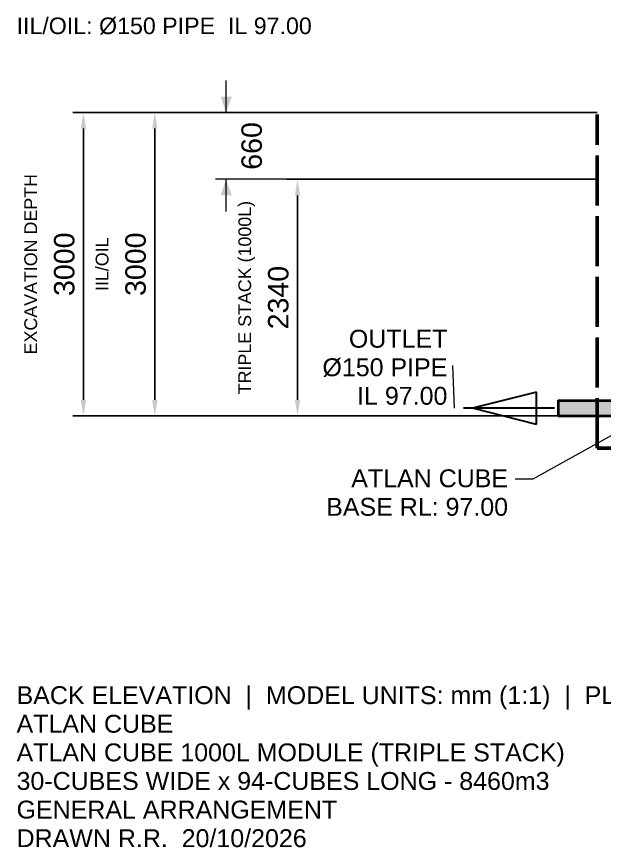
# Model space of a CAD drawing. Header units: millimetres. Extents: x -6059 to 111124, y -4267 to 4924.
# Drawn here: x -6059 to -247, y -4267 to 3949 of the extents above; entities that cross this region are included whole.
import ezdxf
from ezdxf.enums import TextEntityAlignment as Align

# ---------------------------------------------------------------- set-up
doc = ezdxf.new("R2010")
doc.units = ezdxf.units.MM
doc.linetypes.add('DASH_494_106', pattern=[599.722222, 493.888889, -105.833333])
for name, color, linetype in [('ANNOTATIONS', 7, 'Continuous'), ('DIMENSIONS', 7, 'Continuous'), ('FLOW_OUTLET', 5, 'Continuous'), ('GEOFAB', 5, 'Continuous'), ('LEADERS', 7, 'Continuous'), ('PIPES', 7, 'Continuous'), ('TITLE', 7, 'Continuous')]:
    doc.layers.add(name, color=color, linetype=linetype)
doc.styles.add('ARIAL', font='arial.ttf')
doc.dimstyles.get("Standard").update_dxf_attribs({"dimtxt": 2.5, "dimasz": 2.5, "dimexe": 1.25, "dimexo": 0.625, "dimtad": 1, "dimcen": 2.5, "dimazin": 3, "dimtfac": 1, "dimtmove": 0, "dimatfit": 3})

msp = doc.modelspace()

# ---------------------------------------------------------------- linework, layer by layer
at = {"layer": 'ANNOTATIONS', "lineweight": 18}
msp.add_line((-1728.6, 75), (-1746.2, 498.3), dxfattribs=at)
at = {"layer": 'DIMENSIONS', "lineweight": 18}
for p, q in [((-3987.1, 3000), (-3987.1, 3317.5)), ((-317.5, 3000), (-4093, 3000)), ((-317.5, 2340), (-4093, 2340)), ((-3987.1, 2022.5), (-3987.1, 2340))]:
    msp.add_line(p, q, dxfattribs=at)
at = {"layer": 'DIMENSIONS'}
for points in [[(-3987.1, 3000), (-3931.6, 3158.8), (-4042.7, 3158.8)], [(-3987.1, 2340), (-4042.7, 2181.2), (-3931.6, 2181.2)]]:
    msp.add_solid(points, dxfattribs=at)
at = {"layer": 'FLOW_OUTLET', "color": 5, "lineweight": 30}
for p, q in [((-917.2, 233.7), (-1552.2, 75)), ((-917.2, -83.7), (-917.2, 233.7)), ((-740.8, 75), (-1640.4, 75)), ((-917.2, -83.7), (-1552.2, 75))]:
    msp.add_line(p, q, dxfattribs=at)
at = {"layer": 'GEOFAB', "color": 5, "linetype": 'DASH_494_106', "lineweight": 50}
for q in [(-317.5, 2981.1), (108417.5, -317.5)]:
    msp.add_line((-317.5, -317.5), q, dxfattribs=at)
at = {"layer": 'LEADERS', "lineweight": 18}
for p, q in [((-952.5, -620.9), (105.8, -35.3)), ((-1128.9, -620.9), (-952.5, -620.9))]:
    msp.add_line(p, q, dxfattribs=at)
at = {"layer": 'PIPES', "lineweight": 35}
msp.add_lwpolyline([(-705.6, 0), (0, 0), (0, 150), (-705.6, 150)], close=True, dxfattribs=at)
at = {"layer": 'PIPES', "true_color": 0xbfbfbf}
msp.add_solid([(-705.6, 0), (0, 0), (-705.6, 150), (0, 150)], dxfattribs=at)

# ---------------------------------------------------------------- texts
at = {"layer": 'ANNOTATIONS', "style": 'ARIAL'}
for s, height, p in [('IIL/OIL: Ø150 PIPE  IL 97.00', 164.183, (-3140.5, 3776.1)), ('OUTLET', 176.81, (-1799.2, 674.7)), ('Ø150 PIPE', 176.81, (-1799.2, 392.5)), ('IL 97.00', 176.81, (-1799.2, 110.3)), ('ATLAN CUBE', 176.81, (-1199.4, -705.6)), ('BASE RL: 97.00', 176.812, (-1199.4, -987.8))]:
    msp.add_text(s, height=height, dxfattribs=at).set_placement(p, align=Align.RIGHT)
at = {"layer": 'DIMENSIONS', "style": 'ARIAL'}
for s, height, p in [('660', 202.07, (-3634.4, 2670)), ('EXCAVATION DEPTH', 126.294, (-5856.9, 1500)), ('TRIPLE STACK (1000L)', 126.294, (-3740.2, 1170)), ('IIL/OIL', 126.29, (-5151.3, 1500))]:
    msp.add_text(s, height=height, rotation=90, dxfattribs=at).set_placement(p, align=Align.CENTER)
at = {"layer": 'TITLE', "style": 'ARIAL'}
for s, height, p in [('BACK ELEVATION  |  MODEL UNITS: mm (1:1)  |  PLOT 1:100 ON A0+', 176.812, (-6059.8, -2850.4)), ('ATLAN CUBE', 176.81, (-6059.8, -3133.3)), ('ATLAN CUBE 1000L MODULE (TRIPLE STACK)', 176.812, (-6059.8, -3416.2)), ('30-CUBES WIDE x 94-CUBES LONG - 8460m3', 176.812, (-6059.8, -3699.1)), ('GENERAL ARRANGEMENT', 176.812, (-6059.8, -3982)), ('DRAWN R.R.  20/10/2026', 176.812, (-6059.8, -4264.9))]:
    msp.add_text(s, height=height, dxfattribs=at).set_placement(p)

# ---------------------------------------------------------------- dimensions: what is measured, and where the dimension line sits
at = {"layer": 'DIMENSIONS'}
for base, p2 in [((-5398.2, 0), (-317.5, 3000)), ((-4692.7, 0), (-317.5, 3000)), ((-3281.6, 0), (-317.5, 2340))]:
    msp.add_linear_dim(base=base, p1=(-317.5, 0), p2=p2, angle=90, dimstyle='Standard', override={"dimtxt": 202.071111, "dimasz": 158.75, "dimexe": 105.833333, "dimexo": 0, "dimgap": 88.194444, "dimtad": 1, "dimtih": 0, "dimtoh": 0, "dimdec": 0, "dimtxsty": 'ARIAL', "dimclrd": 7, "dimclre": 7, "dimclrt": 7}, dxfattribs=at).render()

doc.saveas('drawing.dxf')
